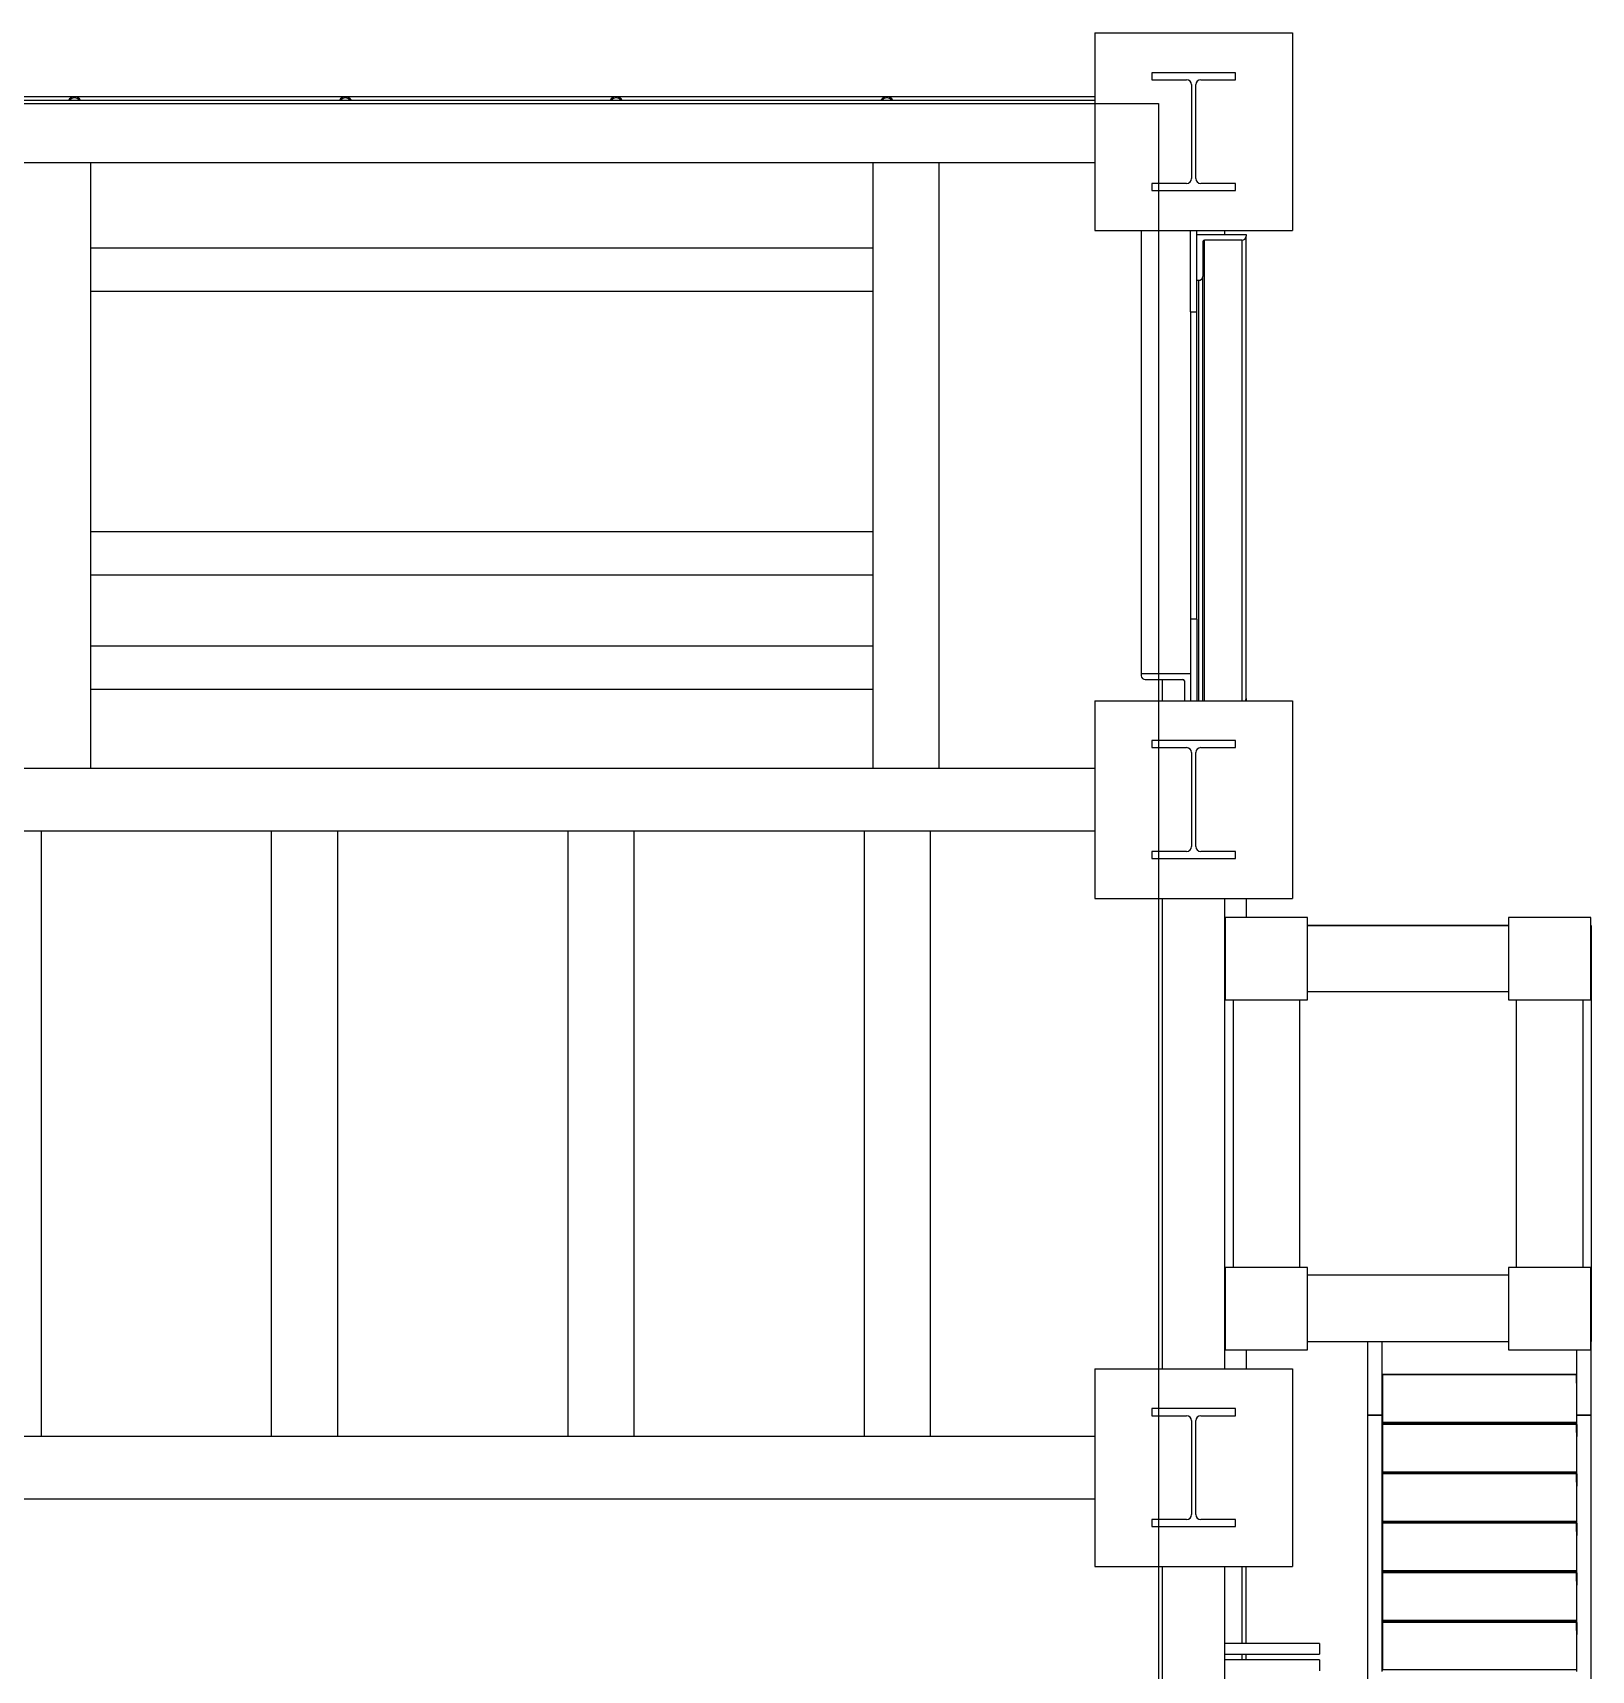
# Model space of a CAD drawing. Header units: inches. Extents: x -1490 to 2215, y -1057 to 1547.
# Drawn here: x 238.5 to 427.8, y -804.4 to -605.5 of the extents above; entities that cross this region are included whole.
import ezdxf

# ---------------------------------------------------------------- set-up
doc = ezdxf.new("R2010")
doc.units = ezdxf.units.IN
doc.header["$MEASUREMENT"] = 0

msp = doc.modelspace()

# ---------------------------------------------------------------- linework, layer by layer
at = {"color": 7, "linetype": 'Continuous', "lineweight": 25}
for p, q in [((367.54, -605.54), (367.54, -629.54)), ((367.54, -605.54), (391.54, -605.54)), ((391.54, -605.54), (391.54, -629.54)), ((384.61, -610.39), (374.48, -610.39)), ((374.48, -610.39), (374.48, -611.24)), ((384.61, -611.24), (384.61, -610.39)), ((374.48, -611.24), (378.69, -611.24)), ((379.29, -611.84), (379.29, -623.24)), ((379.8, -623.24), (379.8, -611.84)), ((380.4, -611.24), (384.61, -611.24)), ((367.54, -613.31), (19.54, -613.31)), ((367.54, -613.75), (19.54, -613.75)), ((367.54, -621.34), (19.54, -621.34)), ((245.56, -621.34), (245.56, -694.87)), ((340.56, -621.34), (340.56, -694.87)), ((348.6, -621.34), (348.6, -694.87)), ((374.48, -623.84), (374.48, -624.7)), ((378.69, -623.84), (374.48, -623.84)), ((384.61, -623.84), (380.4, -623.84)), ((384.61, -624.7), (384.61, -623.84)), ((374.48, -624.7), (384.61, -624.7)), ((367.54, -629.54), (391.54, -629.54)), ((373.17, -629.54), (373.17, -683.39)), ((379.17, -639.45), (379.17, -629.54)), ((379.17, -639.45), (379.17, -629.54)), ((379.92, -639.45), (379.92, -629.54)), ((379.92, -639.45), (379.92, -629.54)), ((379.92, -630.03), (385.92, -630.03)), ((383.34, -630.03), (383.34, -629.54)), ((385.92, -630.03), (385.92, -630.26)), ((385.92, -686.41), (385.92, -630.26)), ((340.56, -631.7), (245.56, -631.7)), ((380.67, -630.9), (380.67, -635.14)), ((385.42, -630.73), (380.85, -630.73)), ((380.85, -686.66), (380.85, -630.73)), ((385.42, -686.66), (385.42, -630.73)), ((380.17, -635.61), (379.92, -635.61)), ((380.17, -686.66), (380.17, -635.61)), ((380.67, -686.66), (380.67, -635.14)), ((340.56, -636.95), (245.56, -636.95)), ((379.17, -639.45), (379.17, -676.76)), ((379.17, -639.45), (379.92, -639.45)), ((379.17, -639.45), (379.92, -639.45)), ((379.92, -676.76), (379.92, -639.45)), ((340.56, -666.15), (245.56, -666.15)), ((340.56, -671.4), (245.56, -671.4)), ((379.92, -676.76), (379.17, -676.76)), ((379.17, -676.76), (379.17, -686.66)), ((379.92, -676.76), (379.17, -676.76)), ((379.17, -676.76), (379.17, -686.66)), ((379.92, -676.76), (379.92, -686.66)), ((379.92, -676.76), (379.92, -686.66)), ((340.56, -680.04), (245.56, -680.04)), ((379.17, -683.39), (373.17, -683.39)), ((373.17, -683.39), (373.17, -683.62)), ((373.67, -684.08), (378.23, -684.08)), ((375.75, -686.66), (375.75, -684.08)), ((340.56, -685.29), (245.56, -685.29)), ((378.42, -684.26), (378.42, -686.66)), ((367.54, -686.66), (367.54, -710.66)), ((367.54, -686.66), (391.54, -686.66)), ((385.92, -686.41), (385.92, -686.66)), ((391.54, -686.66), (391.54, -710.66)), ((374.48, -691.51), (374.48, -692.36)), ((384.61, -691.51), (374.48, -691.51)), ((384.61, -692.36), (384.61, -691.51)), ((374.48, -692.36), (378.69, -692.36)), ((379.29, -692.96), (379.29, -704.36)), ((379.8, -704.36), (379.8, -692.96)), ((380.4, -692.36), (384.61, -692.36)), ((19.54, -694.87), (367.54, -694.87)), ((19.54, -702.46), (367.54, -702.46)), ((239.56, -702.46), (239.56, -775.99)), ((267.52, -702.46), (267.52, -775.99)), ((275.56, -702.46), (275.56, -775.99)), ((303.52, -702.46), (303.52, -775.99)), ((311.56, -702.46), (311.56, -775.99)), ((339.52, -702.46), (339.52, -775.99)), ((347.56, -702.46), (347.56, -775.99)), ((374.48, -704.96), (374.48, -705.82)), ((378.69, -704.96), (374.48, -704.96)), ((374.48, -705.82), (384.61, -705.82)), ((384.61, -704.96), (380.4, -704.96)), ((384.61, -705.82), (384.61, -704.96)), ((367.54, -710.66), (391.54, -710.66)), ((375.75, -767.79), (375.75, -710.66)), ((383.34, -767.79), (383.34, -710.66)), ((385.92, -710.66), (385.92, -712.98)), ((383.37, -712.98), (383.37, -722.98)), ((393.37, -712.98), (383.37, -712.98)), ((393.37, -722.98), (393.37, -712.98)), ((417.8, -712.98), (417.8, -722.98)), ((427.8, -712.98), (417.8, -712.98)), ((427.8, -722.98), (427.8, -712.98)), ((383.34, -713.94), (383.37, -713.94)), ((393.37, -713.94), (417.8, -713.94)), ((417.8, -713.94), (393.37, -713.94)), ((427.8, -713.94), (427.84, -713.94)), ((427.84, -713.94), (427.84, -764.48)), ((383.37, -722.98), (393.37, -722.98)), ((384.34, -722.98), (384.34, -755.48)), ((392.41, -722.98), (392.41, -755.48)), ((417.8, -722.01), (393.37, -722.01)), ((417.8, -722.98), (427.8, -722.98)), ((418.77, -755.48), (418.77, -722.98)), ((426.84, -755.48), (426.84, -722.98)), ((393.37, -755.48), (383.37, -755.48)), ((383.37, -755.48), (383.37, -765.48)), ((393.37, -765.48), (393.37, -755.48)), ((427.8, -755.48), (417.8, -755.48)), ((417.8, -755.48), (417.8, -765.48)), ((427.8, -765.48), (427.8, -755.48)), ((417.8, -756.44), (393.37, -756.44)), ((383.37, -764.48), (383.34, -764.48)), ((383.37, -765.48), (393.37, -765.48)), ((385.92, -765.48), (385.92, -767.79)), ((417.8, -764.51), (393.37, -764.51)), ((400.71, -773.44), (400.71, -764.51)), ((402.46, -773.44), (402.46, -764.51)), ((417.8, -765.48), (427.8, -765.48)), ((426.09, -773.44), (426.09, -765.48)), ((427.84, -764.48), (427.8, -764.48)), ((427.84, -773.44), (427.84, -764.48)), ((367.54, -767.79), (367.54, -791.79)), ((367.54, -767.79), (391.54, -767.79)), ((391.54, -767.79), (391.54, -791.79)), ((426.09, -768.48), (402.46, -768.48)), ((426.09, -768.5), (402.46, -768.5)), ((402.46, -768.53), (402.49, -768.53)), ((402.49, -769.53), (402.46, -769.53)), ((402.49, -768.53), (402.49, -769.53)), ((402.52, -768.53), (402.49, -768.53)), ((402.49, -774.32), (402.49, -769.53)), ((402.52, -768.53), (402.52, -768.5)), ((402.52, -774.32), (402.52, -768.53)), ((426.03, -768.53), (402.52, -768.53)), ((426.03, -768.5), (426.03, -768.53)), ((426.03, -768.53), (426.03, -774.32)), ((426.06, -768.53), (426.03, -768.53)), ((426.06, -769.53), (426.06, -768.53)), ((426.06, -768.53), (426.09, -768.53)), ((426.09, -769.53), (426.06, -769.53)), ((426.06, -769.53), (426.06, -774.32)), ((374.48, -772.63), (374.48, -773.49)), ((384.61, -772.63), (374.48, -772.63)), ((374.48, -773.49), (378.69, -773.49)), ((380.4, -773.49), (384.61, -773.49)), ((384.61, -773.49), (384.61, -772.63)), ((400.71, -773.44), (402.46, -773.44)), ((400.71, -887.73), (400.71, -773.44)), ((402.46, -773.44), (400.71, -773.44)), ((402.46, -774.49), (402.46, -773.44)), ((426.09, -773.44), (427.84, -773.44)), ((426.09, -774.49), (426.09, -773.44)), ((427.84, -773.44), (426.09, -773.44)), ((427.84, -887.73), (427.84, -773.44)), ((379.29, -774.09), (379.29, -785.49)), ((379.8, -785.49), (379.8, -774.09)), ((402.46, -774.32), (402.49, -774.32)), ((426.09, -774.35), (402.46, -774.35)), ((426.09, -774.38), (402.46, -774.38)), ((402.46, -774.51), (402.46, -774.49)), ((426.09, -774.49), (402.46, -774.49)), ((402.46, -774.54), (402.46, -774.51)), ((426.09, -774.51), (402.46, -774.51)), ((402.46, -774.54), (402.49, -774.54)), ((402.46, -775.54), (402.46, -774.54)), ((402.49, -775.54), (402.46, -775.54)), ((402.46, -776.02), (402.46, -775.54)), ((402.49, -774.32), (402.52, -774.32)), ((402.49, -774.54), (402.49, -775.54)), ((402.52, -774.54), (402.49, -774.54)), ((402.49, -780.33), (402.49, -775.54)), ((426.03, -774.32), (402.52, -774.32)), ((402.52, -774.35), (402.52, -774.32)), ((402.52, -774.54), (402.52, -774.51)), ((426.03, -774.54), (402.52, -774.54)), ((402.52, -780.33), (402.52, -774.54)), ((426.03, -774.32), (426.06, -774.32)), ((426.03, -774.32), (426.03, -774.35)), ((426.03, -774.51), (426.03, -774.54)), ((426.03, -774.54), (426.03, -780.33)), ((426.06, -774.54), (426.03, -774.54)), ((426.09, -774.32), (426.06, -774.32)), ((426.06, -775.54), (426.06, -774.54)), ((426.06, -774.54), (426.09, -774.54)), ((426.09, -775.54), (426.06, -775.54)), ((426.06, -775.54), (426.06, -780.33)), ((426.09, -774.51), (426.09, -774.49)), ((426.09, -774.54), (426.09, -774.51)), ((426.09, -774.54), (426.09, -775.54)), ((426.09, -775.54), (426.09, -776.02)), ((19.54, -775.99), (367.54, -775.99)), ((402.46, -780.5), (402.46, -776.02)), ((426.09, -780.5), (426.09, -776.02)), ((402.46, -780.33), (402.49, -780.33)), ((426.09, -780.36), (402.46, -780.36)), ((426.09, -780.39), (402.46, -780.39)), ((426.09, -780.5), (402.46, -780.5)), ((402.46, -780.53), (402.46, -780.5)), ((402.46, -780.55), (402.46, -780.53)), ((426.09, -780.53), (402.46, -780.53)), ((402.46, -780.55), (402.49, -780.55)), ((402.46, -781.55), (402.46, -780.55)), ((402.49, -780.33), (402.52, -780.33)), ((402.49, -780.55), (402.49, -781.55)), ((402.52, -780.55), (402.49, -780.55)), ((426.03, -780.33), (402.52, -780.33)), ((402.52, -780.36), (402.52, -780.33)), ((402.52, -780.55), (402.52, -780.53)), ((402.52, -786.34), (402.52, -780.55)), ((426.03, -780.55), (402.52, -780.55)), ((426.03, -780.33), (426.06, -780.33)), ((426.03, -780.33), (426.03, -780.36)), ((426.03, -780.53), (426.03, -780.55)), ((426.03, -780.55), (426.03, -786.34)), ((426.06, -780.55), (426.03, -780.55)), ((426.09, -780.33), (426.06, -780.33)), ((426.06, -781.55), (426.06, -780.55)), ((426.06, -780.55), (426.09, -780.55)), ((426.09, -780.53), (426.09, -780.5)), ((426.09, -780.55), (426.09, -780.53)), ((426.09, -780.55), (426.09, -781.55)), ((402.49, -781.55), (402.46, -781.55)), ((402.46, -782.04), (402.46, -781.55)), ((402.46, -786.51), (402.46, -782.04)), ((402.49, -786.34), (402.49, -781.55)), ((426.09, -781.55), (426.06, -781.55)), ((426.06, -781.55), (426.06, -786.34)), ((426.09, -781.55), (426.09, -782.04)), ((426.09, -786.51), (426.09, -782.04)), ((19.54, -783.58), (367.54, -783.58)), ((374.48, -786.09), (374.48, -786.94)), ((378.69, -786.09), (374.48, -786.09)), ((374.48, -786.94), (384.61, -786.94)), ((384.61, -786.09), (380.4, -786.09)), ((384.61, -786.94), (384.61, -786.09)), ((402.46, -786.34), (402.49, -786.34)), ((426.09, -786.37), (402.46, -786.37)), ((426.09, -786.4), (402.46, -786.4)), ((426.09, -786.51), (402.46, -786.51)), ((402.46, -786.54), (402.46, -786.51)), ((402.46, -786.56), (402.46, -786.54)), ((426.09, -786.54), (402.46, -786.54)), ((402.46, -786.56), (402.49, -786.56)), ((402.46, -787.56), (402.46, -786.56)), ((402.49, -786.34), (402.52, -786.34)), ((402.49, -786.56), (402.49, -787.56)), ((402.52, -786.56), (402.49, -786.56)), ((402.52, -786.37), (402.52, -786.34)), ((426.03, -786.34), (402.52, -786.34)), ((402.52, -786.56), (402.52, -786.54)), ((426.03, -786.56), (402.52, -786.56)), ((402.52, -792.35), (402.52, -786.56)), ((426.03, -786.34), (426.06, -786.34)), ((426.03, -786.34), (426.03, -786.37)), ((426.03, -786.54), (426.03, -786.56)), ((426.06, -786.56), (426.03, -786.56)), ((426.03, -786.56), (426.03, -792.35)), ((426.09, -786.34), (426.06, -786.34)), ((426.06, -786.56), (426.09, -786.56)), ((426.06, -787.56), (426.06, -786.56)), ((426.09, -786.54), (426.09, -786.51)), ((426.09, -786.56), (426.09, -786.54)), ((426.09, -786.56), (426.09, -787.56)), ((402.49, -787.56), (402.46, -787.56)), ((402.46, -788.05), (402.46, -787.56)), ((402.46, -792.52), (402.46, -788.05)), ((402.49, -792.35), (402.49, -787.56)), ((426.09, -787.56), (426.06, -787.56)), ((426.06, -787.56), (426.06, -792.35)), ((426.09, -787.56), (426.09, -788.05)), ((426.09, -792.52), (426.09, -788.05)), ((367.54, -791.79), (391.54, -791.79)), ((375.75, -848.91), (375.75, -791.79)), ((383.34, -848.91), (383.34, -791.79)), ((385.42, -801.15), (385.42, -791.79)), ((385.92, -801.15), (385.92, -791.79)), ((402.46, -792.35), (402.49, -792.35)), ((426.09, -792.38), (402.46, -792.38)), ((426.09, -792.41), (402.46, -792.41)), ((402.46, -792.55), (402.46, -792.52)), ((426.09, -792.52), (402.46, -792.52)), ((402.46, -792.57), (402.46, -792.55)), ((426.09, -792.55), (402.46, -792.55)), ((402.46, -792.57), (402.49, -792.57)), ((402.46, -793.57), (402.46, -792.57)), ((402.49, -792.35), (402.52, -792.35)), ((402.49, -792.57), (402.49, -793.57)), ((402.52, -792.57), (402.49, -792.57)), ((426.03, -792.35), (402.52, -792.35)), ((402.52, -792.38), (402.52, -792.35)), ((402.52, -792.57), (402.52, -792.55)), ((426.03, -792.57), (402.52, -792.57)), ((402.52, -798.36), (402.52, -792.57)), ((426.03, -792.35), (426.06, -792.35)), ((426.03, -792.35), (426.03, -792.38)), ((426.03, -792.55), (426.03, -792.57)), ((426.06, -792.57), (426.03, -792.57)), ((426.03, -792.57), (426.03, -798.36)), ((426.09, -792.35), (426.06, -792.35)), ((426.06, -793.57), (426.06, -792.57)), ((426.06, -792.57), (426.09, -792.57)), ((426.09, -792.55), (426.09, -792.52)), ((426.09, -792.57), (426.09, -792.55)), ((426.09, -792.57), (426.09, -793.57)), ((402.49, -793.57), (402.46, -793.57)), ((402.46, -794.06), (402.46, -793.57)), ((402.46, -798.53), (402.46, -794.06)), ((402.49, -798.36), (402.49, -793.57)), ((426.09, -793.57), (426.06, -793.57)), ((426.06, -793.57), (426.06, -798.36)), ((426.09, -793.57), (426.09, -794.06)), ((426.09, -798.53), (426.09, -794.06)), ((402.46, -798.36), (402.49, -798.36)), ((426.09, -798.39), (402.46, -798.39)), ((426.09, -798.42), (402.46, -798.42)), ((402.46, -798.56), (402.46, -798.53)), ((426.09, -798.53), (402.46, -798.53)), ((402.46, -798.59), (402.46, -798.56)), ((426.09, -798.56), (402.46, -798.56)), ((402.46, -798.59), (402.49, -798.59)), ((402.46, -799.59), (402.46, -798.59)), ((402.49, -798.36), (402.52, -798.36)), ((402.49, -798.59), (402.49, -799.59)), ((402.52, -798.59), (402.49, -798.59)), ((426.03, -798.36), (402.52, -798.36)), ((402.52, -798.39), (402.52, -798.36)), ((402.52, -798.59), (402.52, -798.56)), ((426.03, -798.59), (402.52, -798.59)), ((402.52, -804.37), (402.52, -798.59)), ((426.03, -798.36), (426.06, -798.36)), ((426.03, -798.36), (426.03, -798.39)), ((426.03, -798.56), (426.03, -798.59)), ((426.03, -798.59), (426.03, -804.37)), ((426.06, -798.59), (426.03, -798.59)), ((426.09, -798.36), (426.06, -798.36)), ((426.06, -799.59), (426.06, -798.59)), ((426.06, -798.59), (426.09, -798.59)), ((426.09, -798.56), (426.09, -798.53)), ((426.09, -798.59), (426.09, -798.56)), ((426.09, -798.59), (426.09, -799.59)), ((394.83, -801.15), (383.34, -801.15)), ((394.83, -801.15), (394.83, -802.46)), ((402.49, -799.59), (402.46, -799.59)), ((402.46, -800.07), (402.46, -799.59)), ((402.46, -804.54), (402.46, -800.07)), ((402.49, -804.37), (402.49, -799.59)), ((426.09, -799.59), (426.06, -799.59)), ((426.06, -799.59), (426.06, -804.37)), ((426.09, -799.59), (426.09, -800.07)), ((426.09, -804.54), (426.09, -800.07)), ((383.34, -802.46), (394.83, -802.46)), ((394.83, -803.15), (383.34, -803.15)), ((385.42, -803.15), (385.42, -802.46)), ((385.92, -803.15), (385.92, -802.46)), ((394.83, -803.15), (394.83, -804.46)), ((402.46, -804.37), (402.49, -804.37)), ((402.49, -804.37), (402.52, -804.37)), ((402.52, -804.4), (402.52, -804.37)), ((426.03, -804.37), (402.52, -804.37)), ((426.03, -804.37), (426.06, -804.37)), ((426.03, -804.37), (426.03, -804.4)), ((426.09, -804.37), (426.06, -804.37))]:
    msp.add_line(p, q, dxfattribs=at)
at = {"color": 7, "linetype": 'Continuous'}
for p, q in [((13.4, -614.14), (375.27, -614.14)), ((13.4, -614.14), (375.27, -614.14)), ((375.27, -614.14), (375.27, -714.34)), ((375.27, -614.14), (375.27, -714.34)), ((375.27, -714.34), (375.27, -764.87)), ((375.27, -764.87), (375.27, -854.15)), ((375.27, -764.87), (375.27, -854.15))]:
    msp.add_line(p, q, dxfattribs=at)
at = {"color": 7, "linetype": 'Continuous', "lineweight": 25}
for centre, radius, start, end in [((378.69, -611.84), 0.6, 0, 90), ((380.4, -611.84), 0.6, 90, 180), ((243.62, -614.14), 0.83, 28.5891, 151.4109), ((243.62, -614.14), 0.69, 35.1428, 144.8572), ((276.51, -614.14), 0.83, 28.5891, 151.4109), ((276.51, -614.14), 0.69, 35.1428, 144.8572), ((309.4, -614.14), 0.83, 28.5891, 151.4109), ((309.4, -614.14), 0.69, 35.1428, 144.8572), ((342.29, -614.14), 0.83, 28.5891, 151.4109), ((342.29, -614.14), 0.69, 35.1428, 144.8572), ((378.69, -623.24), 0.6, 270, 0), ((380.4, -623.24), 0.6, 180, 270), ((385.43, -630.24), 0.484, 268.0811, 357.7595), ((380.85, -630.91), 0.181, 87.9958, 177.8447), ((380.18, -635.12), 0.484, 268.0811, 357.7595), ((373.65, -683.6), 0.484, 182.2405, 271.9189), ((378.24, -684.26), 0.181, 2.1553, 92.0042), ((385.47, -686.41), 0.443, 324.5944, 359.7795), ((378.69, -692.96), 0.6, 0, 90), ((380.4, -692.96), 0.6, 90, 180), ((378.69, -704.36), 0.6, 270, 0), ((380.4, -704.36), 0.6, 180, 270), ((378.69, -774.09), 0.6, 0, 90), ((380.4, -774.09), 0.6, 90, 180), ((378.69, -785.49), 0.6, 270, 0), ((380.4, -785.49), 0.6, 180, 270)]:
    msp.add_arc(centre, radius, start, end, dxfattribs=at)

doc.saveas('drawing.dxf')
